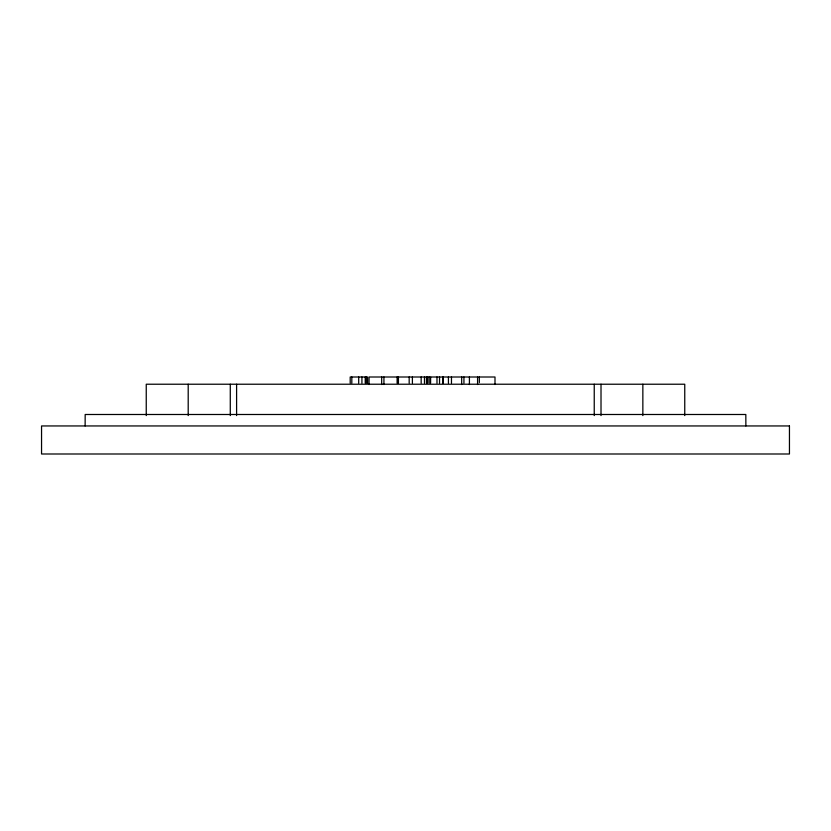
<?xml version="1.0" encoding="UTF-8"?>
<svg xmlns="http://www.w3.org/2000/svg" width="831" height="831" viewBox="0 0 831 831"><rect width="100%" height="100%" fill="white"/><g stroke="black" fill="none" stroke-linecap="round" stroke-linejoin="round"><path stroke-width="1.25" d="M365.235 377.004L365.235 383.122M421.161 377.004L421.161 383.122M426.5 377.004L426.5 383.122M439.537 377.004L439.537 383.122M443.048 377.004L443.048 383.122M443.183 377.004L443.183 383.122M443.318 377.004L443.318 383.122M448.418 377.004L448.418 383.122M351.825 377.004L351.814 383.122M85.126 425.95L85.178 414.492L745.822 414.492L745.874 425.95M398.34 377.004L430.624 377.004L430.593 383.122M431.009 377.004L494.996 377.004L494.996 384.535M479.331 377.004L479.331 382.613M684.754 415.573L684.754 384.223L146.246 384.223L146.246 415.573M642.851 384.223L642.851 415.573M601.01 384.223L601.01 415.573M594.238 384.223L594.238 415.573M477.576 377.004L477.576 384.535M469.411 377.004L469.411 384.535M463.937 377.004L463.937 383.122M461.672 377.004L461.672 384.535M451.472 377.004L451.472 383.122M436.981 377.004L436.981 383.122M429.17 377.004L429.17 383.122M427.633 377.004L427.633 383.122M424.475 377.004L424.475 383.122M412.394 377.004L412.394 383.122M409.174 377.004L409.174 383.122M398.433 377.004L398.433 383.122M397.841 383.122L397.841 377.004L369.078 377.004L369.037 384.535M397.114 377.004L397.114 383.122M383.932 377.004L383.932 384.535M381.668 377.004L381.668 384.535M367.582 383.122L367.582 377.004L350.194 377.004L350.194 383.122M366.305 377.004L366.305 383.122M361.921 377.004L361.921 383.122M358.701 377.004L358.701 383.122M236.596 384.223L236.596 415.573M230.28 384.223L230.28 415.573M188.201 384.223L188.201 415.573M789.45 425.95L41.55 425.95L41.55 453.996L789.45 453.996L789.45 425.95"/></g></svg>
